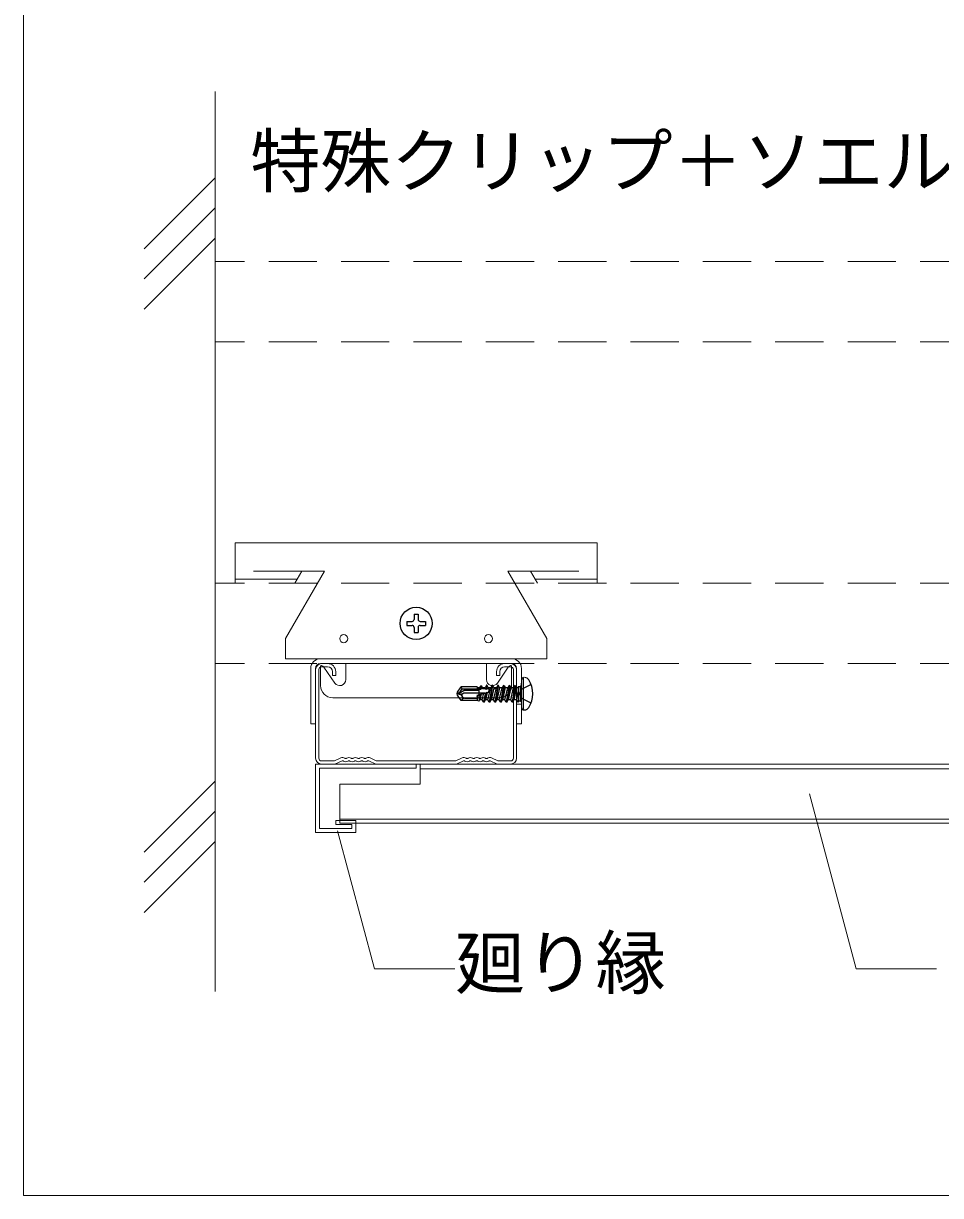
# Model space of a CAD drawing. Units: millimetres, scale not verified. Extents: x -1950 to 1950, y -1347 to 1325.
# Drawn here: x 20 to 248.1, y -1125 to -833.6 of the extents above; entities that cross this region are included whole.
import ezdxf
from ezdxf.enums import TextEntityAlignment as Align

# ---------------------------------------------------------------- set-up
doc = ezdxf.new("R2010")
doc.units = ezdxf.units.MM
doc.header["$LTSCALE"] = 10
for name, pattern in [('CHAIN1', [8, 5, -1, 1, -1]), ('DASHED1', [1.8, 1.2, -0.6]), ('LONG_DASHED1', [7, 6, -1])]:
    doc.linetypes.add(name, pattern=pattern)
for name, color, linetype, lineweight in [('4-0_中心線', 4, 'CHAIN1', 9), ('4-1_吊り材', 7, 'Continuous', 18), ('4-2_野縁受け', 3, 'Continuous', 18), ('4-6_文字', 7, 'Continuous', 18), ('4-9_躯体他', 4, 'Continuous', 9), ('4-A_クリップ', 7, 'Continuous', 18), ('4-B_補強金具・金具・その他', 3, 'Continuous', 18), ('4-C_ビス・アンカーボルト・強調図形', 2, 'Continuous', 25), ('F-3_野縁', 3, 'Continuous', 18)]:
    doc.layers.add(name, color=color, linetype=linetype, lineweight=lineweight)
doc.styles.add('ＭＳ ゴシック', font='')
doc.styles.get('ＭＳ ゴシック').set_extended_font_data('MS Gothic')

msp = doc.modelspace()

# ---------------------------------------------------------------- linework, layer by layer
at = {"layer": '4-0_中心線'}
msp.add_line((142.66, -1000.23), (143.86, -1000.23), dxfattribs=at)
at = {"layer": '4-1_吊り材'}
for p, q in [((94.16, -992.73), (95.66, -992.73)), ((94.16, -993.53), (95.66, -993.53)), ((139.66, -992.73), (141.16, -992.73)), ((139.66, -993.53), (141.16, -993.53)), ((92.66, -1016.23), (92.66, -994.23)), ((93.46, -1016.23), (93.46, -994.23)), ((96.86, -994.73), (96.86, -995.73)), ((97.66, -995.73), (96.86, -995.73)), ((97.66, -994.73), (97.66, -995.73)), ((137.66, -995.73), (137.66, -994.73)), ((138.46, -995.73), (137.66, -995.73)), ((138.46, -995.73), (138.46, -994.73)), ((141.86, -994.23), (141.86, -1016.23)), ((142.66, -994.23), (142.66, -1016.23)), ((97.24, -1016.93), (94.16, -1016.93)), ((98.9, -1016.2), (97.35, -1016.9)), ((97.47, -1017.73), (99.23, -1016.93)), ((99.58, -1016.99), (99.52, -1016.94)), ((100, -1016.3), (99.93, -1016.26)), ((100.32, -1016.3), (100.38, -1016.26)), ((100.73, -1016.99), (100.8, -1016.94)), ((101.18, -1016.99), (101.12, -1016.94)), ((101.6, -1016.3), (101.53, -1016.26)), ((101.92, -1016.3), (101.98, -1016.26)), ((102.33, -1016.99), (102.4, -1016.94)), ((102.78, -1016.99), (102.72, -1016.94)), ((103.2, -1016.3), (103.13, -1016.26)), ((103.52, -1016.3), (103.58, -1016.26)), ((103.93, -1016.99), (104, -1016.94)), ((104.38, -1016.99), (104.32, -1016.94)), ((104.8, -1016.3), (104.73, -1016.26)), ((105.12, -1016.3), (105.18, -1016.26)), ((105.53, -1016.99), (105.6, -1016.94)), ((105.88, -1016.93), (107.65, -1017.73)), ((106.21, -1016.2), (107.76, -1016.9)), ((127.44, -1016.93), (107.88, -1016.93)), ((129.1, -1016.2), (127.55, -1016.9)), ((129.43, -1016.93), (127.67, -1017.73)), ((129.78, -1016.99), (129.72, -1016.94)), ((130.2, -1016.3), (130.13, -1016.26)), ((130.52, -1016.3), (130.58, -1016.26)), ((130.93, -1016.99), (131, -1016.94)), ((131.38, -1016.99), (131.32, -1016.94)), ((131.8, -1016.3), (131.73, -1016.26)), ((132.12, -1016.3), (132.18, -1016.26)), ((132.53, -1016.99), (132.6, -1016.94)), ((132.98, -1016.99), (132.92, -1016.94)), ((133.4, -1016.3), (133.33, -1016.26)), ((133.72, -1016.3), (133.78, -1016.26)), ((134.13, -1016.99), (134.2, -1016.94)), ((134.58, -1016.99), (134.52, -1016.94)), ((135, -1016.3), (134.93, -1016.26)), ((135.32, -1016.3), (135.38, -1016.26)), ((135.73, -1016.99), (135.8, -1016.94)), ((137.85, -1017.73), (136.08, -1016.93)), ((136.41, -1016.2), (137.96, -1016.9)), ((141.16, -1016.93), (138.08, -1016.93)), ((97.47, -1017.73), (94.16, -1017.73)), ((127.67, -1017.73), (107.65, -1017.73)), ((141.16, -1017.73), (137.85, -1017.73))]:
    msp.add_line(p, q, dxfattribs=at)
for centre, radius, start, end in [((94.16, -994.23), 1.5, 90, 180), ((94.16, -994.23), 0.7, 90, 180), ((95.66, -994.73), 2, 0, 90), ((95.66, -994.73), 1.2, 0, 90), ((139.66, -994.73), 2, 90, 180), ((139.66, -994.73), 1.2, 90, 180), ((141.16, -994.23), 1.5, 0, 90), ((141.16, -994.23), 0.7, 0, 90), ((94.16, -1016.23), 1.5, 180, 270), ((94.16, -1016.23), 0.7, 180, 270), ((97.23, -1016.63), 0.3, 270, 294.4465), ((99.36, -1017.2), 1.1, 58.5241, 114.4465), ((99.36, -1017.2), 0.3, 58.5241, 114.4465), ((100.16, -1016.05), 1.1, 238.5241, 301.476), ((100.16, -1016.05), 0.3, 238.5241, 301.476), ((100.96, -1017.2), 1.1, 58.5241, 121.4759), ((100.96, -1017.2), 0.3, 58.5241, 121.4759), ((101.76, -1016.05), 1.1, 238.5241, 301.476), ((101.76, -1016.05), 0.3, 238.5241, 301.476), ((102.56, -1017.2), 1.1, 90, 121.4759), ((102.56, -1017.2), 0.3, 90, 121.4759), ((102.56, -1017.2), 1.1, 58.5241, 90), ((102.56, -1017.2), 0.3, 58.5241, 90), ((103.36, -1016.05), 1.1, 238.5241, 301.476), ((103.36, -1016.05), 0.3, 238.5241, 301.476), ((104.16, -1017.2), 1.1, 58.5241, 121.4759), ((104.16, -1017.2), 0.3, 58.5241, 121.4759), ((104.96, -1016.05), 1.1, 238.5241, 301.476), ((104.96, -1016.05), 0.3, 238.5241, 301.476), ((105.76, -1017.2), 1.1, 65.5535, 121.4759), ((105.76, -1017.2), 0.3, 65.5535, 121.4759), ((107.89, -1016.63), 0.3, 245.5535, 270), ((127.43, -1016.63), 0.3, 270, 294.4465), ((129.56, -1017.2), 1.1, 58.5241, 114.4465), ((129.56, -1017.2), 0.3, 58.5241, 114.4465), ((130.36, -1016.05), 1.1, 238.5241, 301.476), ((130.36, -1016.05), 0.3, 238.5241, 301.476), ((131.16, -1017.2), 1.1, 58.5241, 121.4759), ((131.16, -1017.2), 0.3, 58.5241, 121.4759), ((131.96, -1016.05), 1.1, 238.5241, 301.476), ((131.96, -1016.05), 0.3, 238.5241, 301.476), ((132.76, -1017.2), 1.1, 90, 121.4759), ((132.76, -1017.2), 0.3, 90, 121.4759), ((132.76, -1017.2), 1.1, 58.5241, 90), ((132.76, -1017.2), 0.3, 58.5241, 90), ((133.56, -1016.05), 1.1, 238.5241, 301.476), ((133.56, -1016.05), 0.3, 238.5241, 301.476), ((134.36, -1017.2), 1.1, 58.5241, 121.4759), ((134.36, -1017.2), 0.3, 58.5241, 121.4759), ((135.16, -1016.05), 1.1, 238.5241, 301.476), ((135.16, -1016.05), 0.3, 238.5241, 301.476), ((135.96, -1017.2), 1.1, 65.5535, 121.4759), ((135.96, -1017.2), 0.3, 65.5535, 121.4759), ((138.09, -1016.63), 0.3, 245.5535, 270), ((141.16, -1016.23), 1.5, 270, 0), ((141.16, -1016.23), 0.7, 270, 0), ((97.23, -1016.63), 1.1, 270, 294.4465), ((107.89, -1016.63), 1.1, 245.5535, 269.6159), ((127.43, -1016.63), 1.1, 270.3841, 294.4465), ((138.09, -1016.63), 1.1, 245.5535, 270)]:
    msp.add_arc(centre, radius, start, end, dxfattribs=at)
at = {"layer": '4-2_野縁受け'}
for p, q in [((118.66, -1017.73), (118.66, -1022.73)), ((118.66, -1017.73), (705, -1017.73)), ((118.66, -1018.93), (705, -1018.93)), ((98.66, -1022.73), (118.66, -1022.73)), ((98.66, -1022.73), (98.66, -1032.43)), ((98.66, -1031.43), (705, -1031.43)), ((98.66, -1032.43), (705, -1032.43))]:
    msp.add_line(p, q, dxfattribs=at)
at = {"layer": '4-6_文字'}
for p, q in [((227.1, -1068.62), (215.46, -1025.15)), ((107.28, -1068.62), (98.09, -1034.31)), ((107.28, -1068.62), (127.28, -1068.62)), ((227.1, -1068.62), (247.1, -1068.62))]:
    msp.add_line(p, q, dxfattribs=at)
at = {"layer": '4-9_躯体他'}
for p, q in [((67.68, -850.49), (67.68, -1074.26)), ((50, -889.6), (67.68, -871.93)), ((50, -897.1), (67.68, -879.43)), ((50, -904.6), (67.68, -886.93)), ((50, -1039.6), (67.68, -1021.93)), ((50, -1047.1), (67.68, -1029.43)), ((50, -1054.6), (67.68, -1036.93))]:
    msp.add_line(p, q, dxfattribs=at)
at = {"layer": '4-9_躯体他', "linetype": 'DASHED1'}
for p, q in [((705, -892.73), (67.68, -892.73)), ((705, -912.73), (67.68, -912.73)), ((67.68, -932.73), (67.68, -992.73)), ((705, -972.73), (67.68, -972.73)), ((705, -992.73), (67.68, -992.73))]:
    msp.add_line(p, q, dxfattribs=at)
at = {"layer": '4-A_クリップ'}
for p, q in [((93.91, -998.21), (93.91, -993.43)), ((94.73, -993.64), (97.42, -997.56)), ((100.16, -992.73), (100.16, -996.71)), ((135.16, -992.73), (135.16, -996.71)), ((140.58, -993.64), (137.89, -997.56)), ((141.41, -998.21), (141.41, -993.43)), ((96.91, -1001.21), (117.66, -1001.21)), ((128.37, -1001.21), (117.66, -1001.21))]:
    msp.add_line(p, q, dxfattribs=at)
at = {"layer": '4-A_クリップ', "linetype": 'DASHED1'}
msp.add_line((138.41, -1001.21), (128.37, -1001.21), dxfattribs=at)
at = {"layer": '4-A_クリップ'}
for centre, radius, start, end in [((94.11, -993.43), 0.2, 75.5225, 180), ((93.91, -994.21), 1, 34.4829, 75.5225), ((141.41, -994.21), 1, 104.4775, 145.5171), ((141.21, -993.43), 0.2, 360, 104.4775), ((98.66, -996.71), 1.5, 214.4829, 0), ((136.66, -996.71), 1.5, 180, 325.5171), ((96.91, -998.21), 3, 180, 270)]:
    msp.add_arc(centre, radius, start, end, dxfattribs=at)
at = {"layer": '4-A_クリップ', "linetype": 'DASHED1'}
msp.add_arc((138.41, -998.21), 3, 270, 360, dxfattribs=at)
at = {"layer": '4-B_補強金具・金具・その他'}
for p, q in [((72.66, -962.73), (162.66, -962.73)), ((72.66, -962.73), (72.66, -972.73)), ((162.66, -962.73), (162.66, -972.73)), ((85.16, -986.53), (94.86, -969.73)), ((87.47, -972.73), (89.21, -969.73)), ((89.21, -969.73), (94.86, -969.73)), ((150.16, -986.53), (140.46, -969.73)), ((146.11, -969.73), (140.46, -969.73)), ((147.84, -972.73), (146.11, -969.73)), ((88.05, -971.74), (72.66, -971.74)), ((147.27, -971.74), (162.66, -971.74)), ((85.16, -986.53), (85.16, -991.53)), ((150.16, -986.53), (150.16, -991.53)), ((150.16, -991.53), (85.16, -991.53)), ((141.46, -992.73), (93.86, -992.73)), ((91.46, -993.93), (91.46, -1007.73)), ((92.66, -993.93), (92.66, -1007.73)), ((142.66, -993.93), (142.66, -1007.73)), ((143.86, -993.93), (143.86, -1007.73)), ((92.66, -1007.73), (91.46, -1007.73)), ((142.66, -1007.73), (143.86, -1007.73)), ((92.66, -1017.73), (92.66, -1034.73)), ((93.66, -1018.73), (117.66, -1018.73)), ((97.66, -1031.73), (97.66, -1032.73)), ((97.66, -1032.73), (101.66, -1032.73)), ((101.66, -1032.73), (101.66, -1033.73)), ((92.66, -1034.73), (102.66, -1034.73))]:
    msp.add_line(p, q, dxfattribs=at)
at = {"layer": '4-B_補強金具・金具・その他', "linetype": 'DASHED1'}
for p, q in [((89.21, -969.73), (72.66, -969.73)), ((146.11, -969.73), (162.66, -969.73)), ((143.86, -1002.78), (142.66, -1002.78))]:
    msp.add_line(p, q, dxfattribs=at)
at = {"layer": '4-B_補強金具・金具・その他'}
for points in [[(92.66, -1017.73), (117.66, -1017.73), (117.66, -1018.73)], [(93.66, -1018.73), (93.66, -1033.73), (101.66, -1033.73)], [(97.66, -1031.73), (102.66, -1031.73), (102.66, -1034.73)]]:
    msp.add_lwpolyline(points, dxfattribs=at)
for centre in [(99.66, -986.53), (135.66, -986.53)]:
    msp.add_circle(centre, 1, dxfattribs=at)
for centre, radius, start, end in [((93.86, -993.93), 2.4, 90, 180), ((93.86, -993.93), 1.2, 90, 180), ((141.46, -993.93), 2.4, 0, 90), ((141.46, -993.93), 1.2, 0, 90)]:
    msp.add_arc(centre, radius, start, end, dxfattribs=at)
at = {"layer": '4-C_ビス・アンカーボルト・強調図形'}
for p, q in [((117.16, -980.43), (118.16, -980.43)), ((117.16, -980.43), (117.16, -981.73)), ((118.16, -980.43), (118.16, -981.73)), ((115.36, -982.23), (116.66, -982.23)), ((115.36, -982.23), (115.36, -983.23)), ((115.36, -983.23), (116.66, -983.23)), ((117.16, -983.73), (117.16, -985.03)), ((117.16, -985.03), (118.16, -985.03)), ((118.16, -983.73), (118.16, -985.03)), ((118.66, -982.23), (119.96, -982.23)), ((118.66, -983.23), (119.96, -983.23)), ((119.96, -982.23), (119.96, -983.23)), ((144.36, -1004.23), (144.36, -996.23)), ((127.94, -999.87), (128.88, -998.53)), ((129.76, -999.33), (128.36, -1000.14)), ((129.14, -999.03), (128.88, -998.53)), ((132.86, -998.53), (128.88, -998.53)), ((129.76, -999.33), (133.36, -999.33)), ((132.86, -998.53), (132.86, -998.81)), ((133.4, -998.73), (132.86, -998.73)), ((132.86, -998.81), (133.37, -998.84)), ((133.36, -1000.42), (133.36, -998.84)), ((133.37, -998.84), (133.4, -998.73)), ((133.47, -999.05), (133.37, -998.84)), ((133.64, -998.31), (133.4, -998.73)), ((133.64, -998.31), (133.47, -999.05)), ((133.47, -999.05), (133.77, -999.06)), ((133.91, -998.23), (133.64, -998.31)), ((133.91, -998.23), (133.77, -999.06)), ((134.16, -998.89), (133.77, -999.06)), ((133.91, -998.23), (134.19, -998.73)), ((134.19, -998.73), (134.16, -998.89)), ((134.16, -998.89), (134.77, -998.92)), ((134.81, -998.73), (134.19, -998.73)), ((134.77, -998.92), (134.81, -998.73)), ((134.99, -999.13), (134.77, -998.92)), ((135.16, -998.13), (134.81, -998.73)), ((135.16, -998.13), (134.99, -999.13)), ((134.99, -999.13), (135.09, -999.14)), ((135.26, -998.13), (135.09, -999.14)), ((135.55, -998.96), (135.09, -999.14)), ((135.26, -998.13), (135.16, -998.13)), ((135.26, -998.13), (135.6, -998.73)), ((135.51, -1001.73), (136.22, -998.73)), ((135.6, -998.73), (135.55, -998.96)), ((135.55, -998.96), (135.79, -998.98)), ((136.22, -998.73), (135.6, -998.73)), ((136.57, -998.13), (135.86, -1002.33)), ((136.67, -998.13), (135.96, -1002.33)), ((136.57, -998.13), (136.22, -998.73)), ((137.01, -998.73), (136.31, -1001.73)), ((136.67, -998.13), (136.57, -998.13)), ((136.67, -998.13), (137.01, -998.73)), ((136.92, -1001.73), (137.63, -998.73)), ((138.16, -999.03), (136.96, -999.03)), ((137.63, -998.73), (137.01, -998.73)), ((137.98, -998.13), (137.27, -1002.33)), ((138.08, -998.13), (137.37, -1002.33)), ((137.98, -998.13), (137.63, -998.73)), ((138.42, -998.73), (137.72, -1001.73)), ((138.08, -998.13), (137.98, -998.13)), ((138.08, -998.13), (138.42, -998.73)), ((138.33, -1001.73), (139.04, -998.73)), ((139.04, -998.73), (138.42, -998.73)), ((139.36, -998.18), (138.68, -1002.33)), ((139.54, -998.22), (138.78, -1002.33)), ((139.36, -998.18), (139.04, -998.73)), ((139.81, -998.68), (139.13, -1001.73)), ((139.54, -998.22), (139.36, -998.18)), ((139.54, -998.22), (139.81, -998.68)), ((139.74, -1001.73), (140.45, -998.73)), ((140.45, -998.73), (139.81, -998.73)), ((140.77, -998.18), (140.09, -1002.33)), ((140.95, -998.22), (140.19, -1002.33)), ((140.77, -998.18), (140.45, -998.73)), ((141.22, -998.68), (140.54, -1001.73)), ((140.95, -998.22), (140.77, -998.18)), ((140.95, -998.22), (141.22, -998.68)), ((141.18, -1001.73), (141.88, -998.73)), ((141.88, -998.73), (141.22, -998.73)), ((142.2, -998.18), (141.52, -1002.33)), ((142.38, -998.22), (141.62, -1002.33)), ((142.2, -998.18), (141.88, -998.73)), ((142.65, -998.68), (141.97, -1001.73)), ((142.38, -998.22), (142.2, -998.18)), ((142.38, -998.22), (142.65, -998.68)), ((143.06, -998.73), (142.65, -998.73)), ((143.06, -998.46), (143.06, -1002.28)), ((143.86, -998.13), (143.54, -998.45)), ((143.86, -1000.83), (143.86, -997.63)), ((127.86, -1000.23), (127.94, -999.87)), ((127.94, -1000.59), (127.86, -1000.23)), ((128.3, -1000.33), (127.86, -1000.23)), ((128.88, -1001.93), (127.94, -1000.59)), ((129.11, -1001.68), (128.88, -1001.93)), ((132.86, -1001.93), (128.88, -1001.93)), ((129.16, -1000.94), (129.11, -1000.87)), ((129.26, -1000.18), (129.52, -1000.03)), ((129.52, -1000.03), (134.79, -1000.03)), ((129.91, -1001.33), (132.86, -1001.33)), ((132.86, -1000.55), (135.65, -999.8)), ((132.86, -1001.03), (132.98, -1000.52)), ((132.86, -1000.55), (132.86, -1001.93)), ((133.09, -1000.7), (132.86, -1001.67)), ((133.3, -1002.06), (132.86, -1001.93)), ((133.09, -1000.7), (132.98, -1000.52)), ((133.09, -1000.7), (133.53, -1000.58)), ((133.53, -1000.58), (133.3, -1002.06)), ((133.3, -1002.06), (133.49, -1001.73)), ((133.83, -1000.29), (133.49, -1001.73)), ((134.1, -1001.73), (133.49, -1001.73)), ((133.83, -1000.29), (133.53, -1000.58)), ((134.1, -1001.73), (134.49, -1000.11)), ((134.45, -1002.33), (134.1, -1001.73)), ((134.8, -1000.23), (134.45, -1002.33)), ((134.55, -1002.33), (134.45, -1002.33)), ((134.8, -1000.23), (134.49, -1000.11)), ((134.91, -1000.2), (134.55, -1002.33)), ((134.55, -1002.33), (134.9, -1001.73)), ((134.8, -1000.23), (134.91, -1000.2)), ((135.33, -999.88), (134.9, -1001.73)), ((135.51, -1001.73), (134.9, -1001.73)), ((135.33, -999.88), (134.91, -1000.2)), ((135.86, -1002.33), (135.51, -1001.73)), ((135.96, -1002.33), (135.86, -1002.33)), ((135.96, -1002.33), (136.31, -1001.73)), ((136.92, -1001.73), (136.31, -1001.73)), ((137.27, -1002.33), (136.92, -1001.73)), ((137.37, -1002.33), (137.27, -1002.33)), ((137.37, -1002.33), (137.72, -1001.73)), ((138.33, -1001.73), (137.72, -1001.73)), ((138.68, -1002.33), (138.33, -1001.73)), ((138.78, -1002.33), (138.68, -1002.33)), ((138.78, -1002.33), (139.13, -1001.73)), ((139.15, -1001.73), (139.13, -1001.73)), ((139.77, -1001.77), (139.15, -1001.73)), ((140.09, -1002.33), (139.74, -1001.73)), ((140.19, -1002.33), (140.09, -1002.33)), ((140.19, -1002.33), (140.54, -1001.73)), ((140.56, -1001.73), (140.54, -1001.73)), ((141.18, -1001.77), (140.56, -1001.73)), ((141.52, -1002.33), (141.18, -1001.73)), ((141.62, -1002.33), (141.52, -1002.33)), ((141.62, -1002.33), (141.97, -1001.73)), ((141.99, -1001.73), (141.97, -1001.73)), ((142.61, -1001.77), (141.99, -1001.73)), ((142.59, -1001.73), (143.06, -999.72)), ((143.06, -1001.55), (142.93, -1002.33)), ((143.06, -1002), (143.54, -1002.01)), ((143.86, -1002.33), (143.54, -1002.01)), ((144.36, -1004.23), (144.66, -1004.23))]:
    msp.add_line(p, q, dxfattribs=at)
at = {"layer": '4-C_ビス・アンカーボルト・強調図形', "linetype": 'LONG_DASHED1'}
for p, q in [((143.31, -1000.23), (143.92, -999.08)), ((146.24, -997.93), (143.92, -999.08)), ((143.31, -1000.23), (143.92, -1001.37)), ((146.24, -1002.53), (143.92, -1001.37))]:
    msp.add_line(p, q, dxfattribs=at)
at = {"layer": '4-C_ビス・アンカーボルト・強調図形'}
for points in [[(128.36, -1000.14), (129.14, -999.03), (133.36, -999.03)], [(143.06, -998.46), (143.54, -998.45), (143.54, -1002.01)], [(127.94, -999.87), (128.36, -1000.14), (127.86, -1000.23)], [(143.03, -1002.33), (142.93, -1002.33), (142.59, -1001.73)], [(143.06, -1002.19), (143.03, -1002.33), (143.06, -1002.28)]]:
    msp.add_lwpolyline(points, dxfattribs=at)
msp.add_circle((117.66, -982.73), 4, dxfattribs=at)
for centre, radius, start, end in [((116.66, -981.73), 0.5, 270, 0), ((118.66, -981.73), 0.5, 180, 270), ((116.66, -983.73), 0.5, 360, 90), ((118.66, -983.73), 0.5, 90, 180), ((144.36, -996.73), 0.5, 90, 180), ((144.66, -997.43), 1.2, 31.8908, 90), ((135.11, -999.28), 0.75, 316.4554, 23.9208), ((140.16, -1000.23), 6.5, 328.1092, 31.8908), ((128.59, -999.02), 1.34, 257.5, 300), ((128.01, -1001.64), 1.34, 35, 77.5), ((129.5, -1000.59), 0.479, 120, 215), ((129.91, -1002.43), 1.1, 90, 137.1543), ((128.67, -1001.28), 0.594, 317.1543, 35), ((129.91, -1000.41), 0.921, 215, 270), ((144.36, -1003.73), 0.5, 180, 270), ((144.66, -1003.03), 1.2, 270, 328.1092)]:
    msp.add_arc(centre, radius, start, end, dxfattribs=at)
at = {"layer": 'F-3_野縁'}
for p, q in [((20, -513.82), (20, -1125)), ((20, -1125), (735, -1125))]:
    msp.add_line(p, q, dxfattribs=at)

# ---------------------------------------------------------------- texts
at = {"layer": '4-6_文字', "style": 'ＭＳ ゴシック'}
for s, p in [('特殊クリップ＋ソエルWカバー', (76.44, -878.02)), ('廻り縁', (127.28, -1077.37))]:
    msp.add_text(s, height=12.83, dxfattribs=at).set_placement(p, align=Align.BOTTOM_LEFT)

doc.saveas('drawing.dxf')
